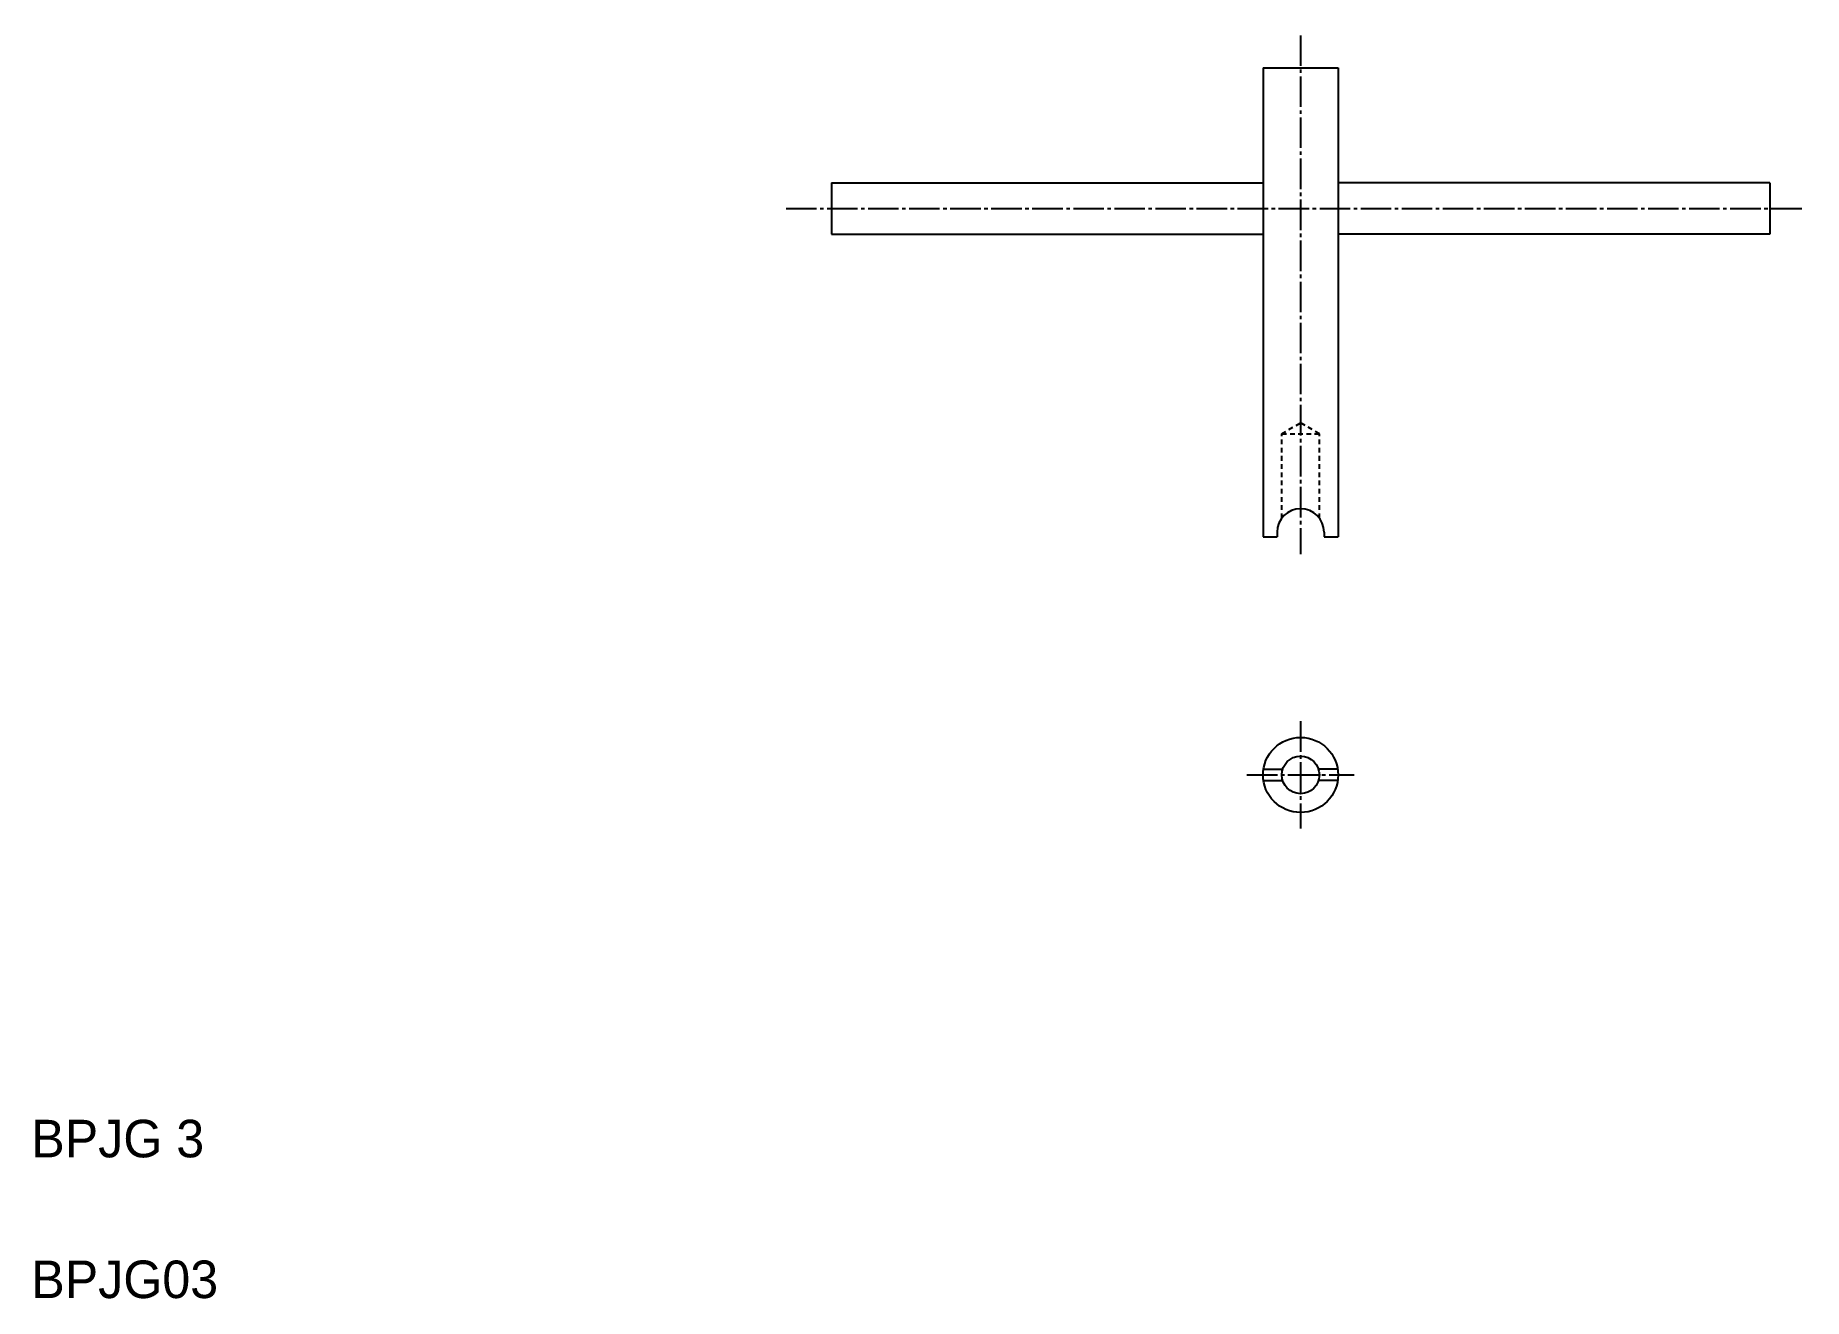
# Model space of a CAD drawing. Extents: x 10 to 199, y 10 to 145.
import ezdxf

# ---------------------------------------------------------------- set-up
doc = ezdxf.new("R2010")
doc.units = 0
doc.header["$LTSCALE"] = 0.25
doc.linetypes.add('CENTER', pattern=[17.5, 13, -1.5, 1.5, -1.5])
doc.linetypes.add('DASHED', pattern=[3.5, 2, -1.5])
doc.layers.get('0').update_dxf_attribs({"linetype": 'CONTINUOUS'})
doc.layers.add('CENTER', color=1, linetype='CENTER')

msp = doc.modelspace()

# ---------------------------------------------------------------- linework, layer by layer
for p, q in [((141.28, 141.11), (149.28, 141.11)), ((141.28, 141.11), (141.28, 91.11)), ((149.28, 141.11), (149.28, 91.11)), ((95.28, 128.86), (141.28, 128.86)), ((95.28, 128.86), (95.28, 123.36)), ((141.28, 128.61), (141.28, 128.61)), ((195.28, 128.86), (149.28, 128.86)), ((195.28, 128.86), (195.28, 123.36)), ((95.28, 123.36), (141.28, 123.36)), ((195.28, 123.36), (149.28, 123.36)), ((141.28, 116.11), (141.28, 116.11)), ((141.28, 91.11), (142.78, 91.11)), ((142.78, 91.61), (142.78, 91.11)), ((147.78, 91.61), (147.78, 91.11)), ((147.78, 91.11), (149.28, 91.11)), ((141.33, 66.35), (143.37, 66.35)), ((149.23, 66.35), (147.19, 66.35)), ((141.33, 65.15), (143.37, 65.15)), ((149.23, 65.15), (147.19, 65.15))]:
    msp.add_line(p, q)
at = {"color": 3, "linetype": 'DASHED'}
for p, q in [((143.28, 102.11), (145.28, 103.26)), ((143.28, 93.11), (143.28, 102.11)), ((143.28, 102.11), (147.28, 102.11)), ((147.28, 102.11), (145.28, 103.26)), ((147.28, 93.11), (147.28, 102.11))]:
    msp.add_line(p, q, dxfattribs=at)
for radius in [4, 2]:
    msp.add_circle((145.28, 65.75), radius)
msp.add_arc((145.28, 91.61), 2.5, 360, 180)
at = {"layer": 'CENTER', "color": 1, "linetype": 'CENTER'}
for p, q in [((145.28, 144.56), (145.28, 89.27)), ((90.44, 126.11), (198.89, 126.11)), ((145.28, 71.47), (145.28, 60.04)), ((139.56, 65.75), (151, 65.75))]:
    msp.add_line(p, q, dxfattribs=at)

# ---------------------------------------------------------------- texts
for s, p in [('BPJG 3', (10, 25)), ('BPJG03', (10, 10))]:
    msp.add_text(s, height=4).set_placement(p)

doc.saveas('drawing.dxf')
